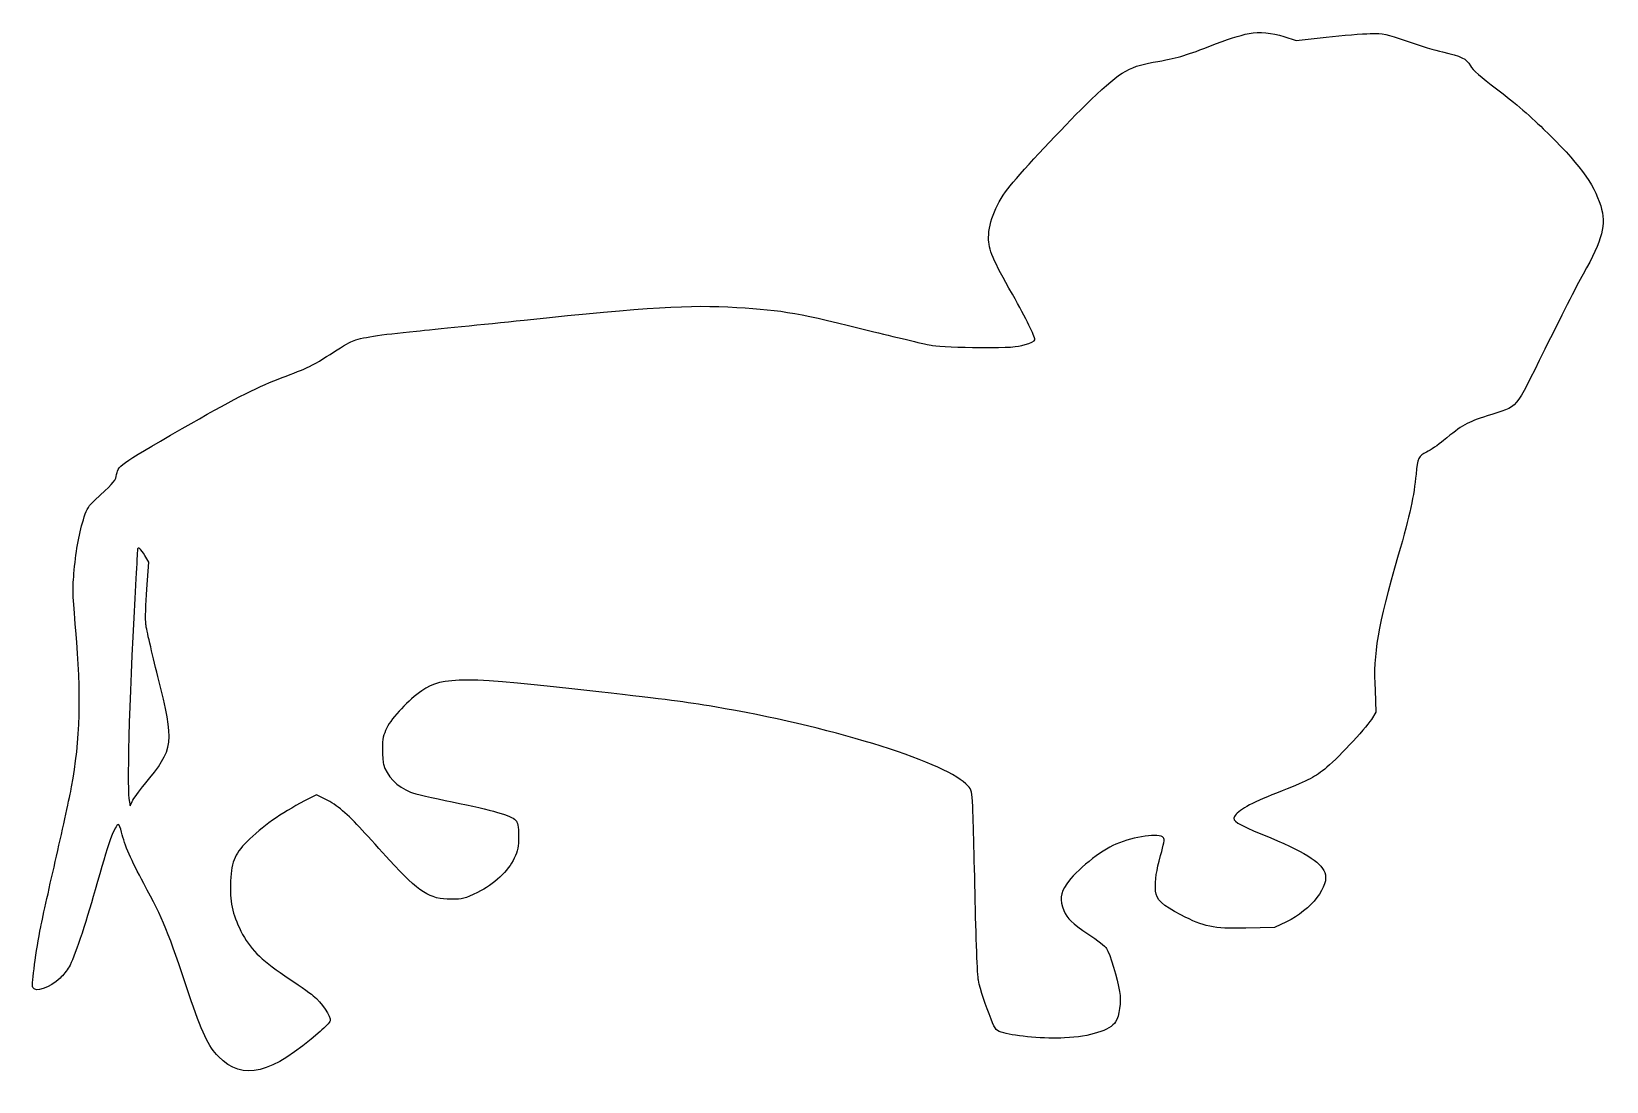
# Model space of a CAD drawing. Header units: centimetres. Extents: x -17.7 to 17.7, y -11.9 to 11.7.
import ezdxf

# ---------------------------------------------------------------- set-up
doc = ezdxf.new("R2010")
doc.units = ezdxf.units.CM
doc.header["$MEASUREMENT"] = 0
doc.layers.add('Layer 1', color=7, linetype='Continuous')

msp = doc.modelspace()

# ---------------------------------------------------------------- linework, layer by layer
at = {"layer": 'Layer 1'}
for points, knots in [([(9.68375, 11.63814), (9.44033, 11.58522), (9.23572, 11.5182), (8.763, 11.33828), (8.763, 11.33828), (8.19856, 11.12309), (8.10331, 11.09486), (7.52828, 10.98903), (7.52828, 10.98903), (6.95325, 10.88672), (6.7557, 10.76325), (6.00075, 10.02242), (6.00075, 10.02242), (5.48217, 9.51442), (4.62492, 8.59367), (4.318, 8.21973), (4.318, 8.21973), (4.01461, 7.85284), (3.83469, 7.4154), (3.83117, 7.05556), (3.83117, 7.05556), (3.83117, 6.78745), (3.92995, 6.54756), (4.36739, 5.78203), (4.36739, 5.78203), (4.68489, 5.21759), (4.86833, 4.84717), (4.86833, 4.7625), (4.86833, 4.7625), (4.86833, 4.73781), (4.76955, 4.68842), (4.64961, 4.65314), (4.64961, 4.65314), (4.45911, 4.5967), (4.318, 4.58611), (3.63361, 4.58964), (3.63361, 4.58964), (3.19617, 4.59317), (2.71992, 4.61081), (2.57528, 4.6355), (2.57528, 4.6355), (2.43064, 4.65667), (1.83445, 4.79778), (1.25236, 4.94242), (1.25236, 4.94242), (-0.41628, 5.36223), (-0.78317, 5.42925), (-1.82033, 5.48923), (-1.82033, 5.48923), (-2.90689, 5.55273), (-3.76766, 5.49981), (-6.59694, 5.20348), (-6.59694, 5.20348), (-7.51769, 5.10823), (-8.60425, 4.99534), (-9.01347, 4.95654), (-9.01347, 4.95654), (-9.84603, 4.8754), (-10.26583, 4.80837), (-10.44928, 4.73429), (-10.44928, 4.73429), (-10.51631, 4.70607), (-10.74209, 4.57201), (-10.95022, 4.43443), (-10.95022, 4.43443), (-11.15483, 4.30037), (-11.40883, 4.15574), (-11.51114, 4.11693), (-11.51114, 4.11693), (-11.60992, 4.0746), (-11.88508, 3.96876), (-12.11792, 3.88057), (-12.11792, 3.88057), (-12.62239, 3.68654), (-13.17625, 3.40079), (-14.26986, 2.76932), (-14.26986, 2.76932), (-15.75505, 1.91207), (-15.69508, 1.9544), (-15.75153, 1.69335), (-15.75153, 1.69335), (-15.7727, 1.59457), (-15.86795, 1.48874), (-16.23484, 1.16066), (-16.23484, 1.16066), (-16.35831, 1.04777), (-16.41123, 0.96663), (-16.46767, 0.79024), (-16.46767, 0.79024), (-16.58409, 0.42688), (-16.65111, 0.07763), (-16.69345, -0.41273), (-16.69345, -0.41273), (-16.73226, -0.82195), (-16.72873, -0.97012), (-16.65817, -1.76034), (-16.65817, -1.76034), (-16.53117, -3.17851), (-16.55939, -4.23684), (-16.75342, -5.27401), (-16.75342, -5.27401), (-16.79223, -5.47862), (-16.94392, -6.17712), (-17.09209, -6.82623), (-17.09209, -6.82623), (-17.24026, -7.47534), (-17.39901, -8.19148), (-17.44487, -8.41373), (-17.44487, -8.41373), (-17.54718, -8.92879), (-17.65301, -9.7049), (-17.62479, -9.77192), (-17.62479, -9.77192), (-17.57893, -9.89892), (-17.24379, -9.78603), (-17.01096, -9.56378), (-17.01096, -9.56378), (-16.94393, -9.50381), (-16.85574, -9.39092), (-16.80988, -9.31331), (-16.80988, -9.31331), (-16.70052, -9.12634), (-16.44299, -8.36787), (-16.22427, -7.5847), (-16.22427, -7.5847), (-15.93146, -6.53695), (-15.7833, -6.12067), (-15.70216, -6.12067), (-15.70216, -6.12067), (-15.68452, -6.12067), (-15.65277, -6.19475), (-15.6316, -6.29), (-15.6316, -6.29), (-15.55752, -6.59339), (-15.41993, -6.90736), (-15.13066, -7.44358), (-15.13066, -7.44358), (-14.69674, -8.24439), (-14.58033, -8.53366), (-14.11819, -9.91655), (-14.11819, -9.91655), (-13.83244, -10.77733), (-13.67722, -11.10894), (-13.4585, -11.32413), (-13.4585, -11.32413), (-12.90111, -11.88505), (-12.28022, -11.72982), (-11.1725, -10.76321), (-11.1725, -10.76321), (-11.06314, -10.66443), (-10.96083, -10.5586), (-10.95025, -10.52332), (-10.95025, -10.52332), (-10.92556, -10.43865), (-11.14428, -10.10704), (-11.32772, -9.95888), (-11.32772, -9.95888), (-11.41239, -9.89185), (-11.70166, -9.69077), (-11.96625, -9.51085), (-11.96625, -9.51085), (-12.52717, -9.13691), (-12.75294, -8.90407), (-12.9505, -8.51249), (-12.9505, -8.51249), (-13.14806, -8.11738), (-13.2045, -7.84574), (-13.18333, -7.38713), (-13.18333, -7.38713), (-13.15864, -6.91794), (-13.08808, -6.76271), (-12.74941, -6.43816), (-12.74941, -6.43816), (-12.40369, -6.10655), (-11.96977, -5.81374), (-11.42297, -5.53505), (-11.42297, -5.53505), (-11.42297, -5.53505), (-11.25364, -5.45038), (-11.25364, -5.45038), (-11.25364, -5.45038), (-11.25364, -5.45038), (-11.04903, -5.55269), (-11.04903, -5.55269), (-11.04903, -5.55269), (-10.79503, -5.67969), (-10.5622, -5.87725), (-10.22706, -6.24766), (-10.22706, -6.24766), (-10.08242, -6.40288), (-9.80725, -6.70274), (-9.61323, -6.91794), (-9.61323, -6.91794), (-8.95354, -7.64113), (-8.71365, -7.79283), (-8.23387, -7.79636), (-8.23387, -7.79636), (-7.96929, -7.79636), (-7.93048, -7.78578), (-7.6412, -7.64467), (-7.6412, -7.64467), (-7.2602, -7.45417), (-6.95681, -7.16842), (-6.8157, -6.87209), (-6.8157, -6.87209), (-6.73809, -6.70276), (-6.72045, -6.61809), (-6.72045, -6.38173), (-6.72045, -6.38173), (-6.72045, -6.14537), (-6.73456, -6.07834), (-6.78748, -6.01837), (-6.78748, -6.01837), (-6.88273, -5.91254), (-7.28842, -5.79612), (-8.20917, -5.60915), (-8.20917, -5.60915), (-8.63956, -5.52096), (-9.06289, -5.42571), (-9.14403, -5.39043), (-9.14403, -5.39043), (-9.44036, -5.27754), (-9.68731, -5.02001), (-9.75081, -4.76249), (-9.75081, -4.76249), (-9.76492, -4.70605), (-9.7755, -4.54377), (-9.7755, -4.40266), (-9.7755, -4.40266), (-9.7755, -4.19452), (-9.75433, -4.10633), (-9.67672, -3.94758), (-9.67672, -3.94758), (-9.56383, -3.71827), (-9.1793, -3.30905), (-8.89003, -3.11502), (-8.89003, -3.11502), (-8.41025, -2.79046), (-7.93753, -2.79399), (-4.92128, -3.13971), (-4.92128, -3.13971), (-3.33731, -3.31963), (-3.01628, -3.36196), (-2.31425, -3.47838), (-2.31425, -3.47838), (0.17283, -3.89113), (2.77986, -4.68841), (3.31961, -5.20346), (3.31961, -5.20346), (3.44308, -5.31988), (3.45014, -5.34457), (3.4713, -5.59152), (3.4713, -5.59152), (3.48188, -5.73616), (3.50658, -6.66396), (3.52774, -7.65527), (3.52774, -7.65527), (3.54891, -8.64305), (3.58418, -9.52499), (3.60182, -9.61319), (3.60182, -9.61319), (3.64768, -9.83544), (3.7641, -10.18469), (3.88757, -10.48455), (3.88757, -10.48455), (3.98988, -10.73855), (3.9934, -10.74208), (4.17332, -10.79499), (4.17332, -10.79499), (4.4379, -10.8726), (5.11876, -10.92905), (5.53857, -10.90788), (5.53857, -10.90788), (6.1136, -10.87966), (6.5581, -10.73855), (6.68157, -10.54805), (6.68157, -10.54805), (6.76624, -10.41752), (6.80857, -10.09649), (6.77329, -9.86719), (6.77329, -9.86719), (6.72743, -9.5885), (6.55104, -9.00641), (6.48048, -8.89705), (6.48048, -8.89705), (6.45226, -8.85119), (6.26881, -8.71008), (6.07831, -8.58308), (6.07831, -8.58308), (5.68673, -8.32202), (5.60206, -8.24089), (5.52092, -8.04686), (5.52092, -8.04686), (5.42214, -7.8105), (5.43625, -7.66586), (5.58442, -7.45067), (5.58442, -7.45067), (5.78903, -7.15081), (6.34995, -6.69925), (6.68861, -6.55814), (6.68861, -6.55814), (7.10136, -6.38175), (7.6658, -6.30767), (7.75753, -6.4135), (7.75753, -6.4135), (7.78575, -6.44878), (7.76811, -6.55108), (7.69403, -6.81567), (7.69403, -6.81567), (7.59525, -7.16139), (7.57056, -7.33425), (7.58114, -7.61648), (7.58114, -7.61648), (7.58467, -7.79287), (7.73989, -7.93398), (8.14558, -8.14565), (8.14558, -8.14565), (8.6818, -8.42082), (8.85466, -8.45609), (9.60255, -8.44198), (9.60255, -8.44198), (9.60255, -8.44198), (10.24813, -8.4314), (10.24813, -8.4314), (10.24813, -8.4314), (10.24813, -8.4314), (10.51977, -8.30087), (10.51977, -8.30087), (10.51977, -8.30087), (11.0701, -8.03981), (11.50049, -7.48243), (11.37702, -7.19315), (11.37702, -7.19315), (11.27471, -6.94621), (10.91841, -6.72748), (10.00119, -6.35001), (10.00119, -6.35001), (9.39441, -6.09954), (9.29916, -6.03604), (9.35208, -5.94079), (9.35208, -5.94079), (9.42264, -5.80321), (9.71191, -5.64093), (10.294, -5.41162), (10.294, -5.41162), (10.99956, -5.13293), (11.10186, -5.08354), (11.37703, -4.87187), (11.37703, -4.87187), (11.62397, -4.68137), (12.27309, -3.98993), (12.42478, -3.75709), (12.42478, -3.75709), (12.42478, -3.75709), (12.52709, -3.59834), (12.52709, -3.59834), (12.52709, -3.59834), (12.52709, -3.59834), (12.50592, -3.10445), (12.50592, -3.10445), (12.50592, -3.10445), (12.46359, -2.25073), (12.55884, -1.71098), (13.02803, -0.07056), (13.02803, -0.07056), (13.29261, 0.85019), (13.38081, 1.25236), (13.42667, 1.74625), (13.42667, 1.74625), (13.45842, 2.10256), (13.48311, 2.15547), (13.66303, 2.24014), (13.66303, 2.24014), (13.7477, 2.28247), (13.92056, 2.39889), (14.04403, 2.5012), (14.04403, 2.5012), (14.46736, 2.85045), (14.56967, 2.90689), (15.02475, 3.05506), (15.02475, 3.05506), (15.755, 3.29142), (15.61742, 3.13267), (16.31592, 4.54731), (16.31592, 4.54731), (16.65459, 5.22817), (17.03911, 5.98664), (17.1767, 6.23359), (17.1767, 6.23359), (17.61767, 7.01676), (17.70234, 7.34837), (17.57181, 7.76817), (17.57181, 7.76817), (17.41659, 8.26911), (17.06734, 8.74184), (16.28417, 9.49678), (16.28417, 9.49678), (15.97725, 9.79311), (15.53275, 10.17411), (15.23642, 10.39284), (15.23642, 10.39284), (14.88364, 10.65742), (14.7002, 10.8197), (14.64728, 10.91142), (14.64728, 10.91142), (14.55909, 11.07017), (14.43209, 11.13367), (14.02286, 11.22186), (14.02286, 11.22186), (13.86764, 11.25361), (13.51133, 11.35944), (13.22911, 11.46175), (13.22911, 11.46175), (12.7458, 11.63108), (12.69994, 11.64167), (12.40008, 11.63461), (12.40008, 11.63461), (12.22722, 11.63108), (11.77919, 11.5958), (11.40877, 11.55347), (11.40877, 11.55347), (11.40877, 11.55347), (10.73496, 11.47939), (10.73496, 11.47939), (10.73496, 11.47939), (10.73496, 11.47939), (10.45979, 11.57111), (10.45979, 11.57111), (10.45979, 11.57111), (10.20226, 11.65225), (9.89535, 11.68047), (9.68368, 11.63814), (9.68368, 11.63814), (9.68368, 11.63814), (9.68375, 11.63814), (9.68375, 11.63814)], [0, 0, 0, 0, 0.00909091, 0.00909091, 0.00909091, 0.00909091, 0.01818182, 0.01818182, 0.01818182, 0.01818182, 0.02727273, 0.02727273, 0.02727273, 0.02727273, 0.03636364, 0.03636364, 0.03636364, 0.03636364, 0.04545455, 0.04545455, 0.04545455, 0.04545455, 0.05454545, 0.05454545, 0.05454545, 0.05454545, 0.06363636, 0.06363636, 0.06363636, 0.06363636, 0.07272727, 0.07272727, 0.07272727, 0.07272727, 0.08181818, 0.08181818, 0.08181818, 0.08181818, 0.09090909, 0.09090909, 0.09090909, 0.09090909, 0.1, 0.1, 0.1, 0.1, 0.10909091, 0.10909091, 0.10909091, 0.10909091, 0.11818182, 0.11818182, 0.11818182, 0.11818182, 0.12727273, 0.12727273, 0.12727273, 0.12727273, 0.13636364, 0.13636364, 0.13636364, 0.13636364, 0.14545455, 0.14545455, 0.14545455, 0.14545455, 0.15454545, 0.15454545, 0.15454545, 0.15454545, 0.16363636, 0.16363636, 0.16363636, 0.16363636, 0.17272727, 0.17272727, 0.17272727, 0.17272727, 0.18181818, 0.18181818, 0.18181818, 0.18181818, 0.19090909, 0.19090909, 0.19090909, 0.19090909, 0.2, 0.2, 0.2, 0.2, 0.20909091, 0.20909091, 0.20909091, 0.20909091, 0.21818182, 0.21818182, 0.21818182, 0.21818182, 0.22727273, 0.22727273, 0.22727273, 0.22727273, 0.23636364, 0.23636364, 0.23636364, 0.23636364, 0.24545455, 0.24545455, 0.24545455, 0.24545455, 0.25454545, 0.25454545, 0.25454545, 0.25454545, 0.26363636, 0.26363636, 0.26363636, 0.26363636, 0.27272727, 0.27272727, 0.27272727, 0.27272727, 0.28181818, 0.28181818, 0.28181818, 0.28181818, 0.29090909, 0.29090909, 0.29090909, 0.29090909, 0.3, 0.3, 0.3, 0.3, 0.30909091, 0.30909091, 0.30909091, 0.30909091, 0.31818182, 0.31818182, 0.31818182, 0.31818182, 0.32727273, 0.32727273, 0.32727273, 0.32727273, 0.33636364, 0.33636364, 0.33636364, 0.33636364, 0.34545455, 0.34545455, 0.34545455, 0.34545455, 0.35454545, 0.35454545, 0.35454545, 0.35454545, 0.36363636, 0.36363636, 0.36363636, 0.36363636, 0.37272727, 0.37272727, 0.37272727, 0.37272727, 0.38181818, 0.38181818, 0.38181818, 0.38181818, 0.39090909, 0.39090909, 0.39090909, 0.39090909, 0.4, 0.4, 0.4, 0.4, 0.40909091, 0.40909091, 0.40909091, 0.40909091, 0.41818182, 0.41818182, 0.41818182, 0.41818182, 0.42727273, 0.42727273, 0.42727273, 0.42727273, 0.43636364, 0.43636364, 0.43636364, 0.43636364, 0.44545455, 0.44545455, 0.44545455, 0.44545455, 0.45454545, 0.45454545, 0.45454545, 0.45454545, 0.46363636, 0.46363636, 0.46363636, 0.46363636, 0.47272727, 0.47272727, 0.47272727, 0.47272727, 0.48181818, 0.48181818, 0.48181818, 0.48181818, 0.49090909, 0.49090909, 0.49090909, 0.49090909, 0.5, 0.5, 0.5, 0.5, 0.50909091, 0.50909091, 0.50909091, 0.50909091, 0.51818182, 0.51818182, 0.51818182, 0.51818182, 0.52727273, 0.52727273, 0.52727273, 0.52727273, 0.53636364, 0.53636364, 0.53636364, 0.53636364, 0.54545455, 0.54545455, 0.54545455, 0.54545455, 0.55454545, 0.55454545, 0.55454545, 0.55454545, 0.56363636, 0.56363636, 0.56363636, 0.56363636, 0.57272727, 0.57272727, 0.57272727, 0.57272727, 0.58181818, 0.58181818, 0.58181818, 0.58181818, 0.59090909, 0.59090909, 0.59090909, 0.59090909, 0.6, 0.6, 0.6, 0.6, 0.60909091, 0.60909091, 0.60909091, 0.60909091, 0.61818182, 0.61818182, 0.61818182, 0.61818182, 0.62727273, 0.62727273, 0.62727273, 0.62727273, 0.63636364, 0.63636364, 0.63636364, 0.63636364, 0.64545455, 0.64545455, 0.64545455, 0.64545455, 0.65454545, 0.65454545, 0.65454545, 0.65454545, 0.66363636, 0.66363636, 0.66363636, 0.66363636, 0.67272727, 0.67272727, 0.67272727, 0.67272727, 0.68181818, 0.68181818, 0.68181818, 0.68181818, 0.69090909, 0.69090909, 0.69090909, 0.69090909, 0.7, 0.7, 0.7, 0.7, 0.70909091, 0.70909091, 0.70909091, 0.70909091, 0.71818182, 0.71818182, 0.71818182, 0.71818182, 0.72727273, 0.72727273, 0.72727273, 0.72727273, 0.73636364, 0.73636364, 0.73636364, 0.73636364, 0.74545455, 0.74545455, 0.74545455, 0.74545455, 0.75454545, 0.75454545, 0.75454545, 0.75454545, 0.76363636, 0.76363636, 0.76363636, 0.76363636, 0.77272727, 0.77272727, 0.77272727, 0.77272727, 0.78181818, 0.78181818, 0.78181818, 0.78181818, 0.79090909, 0.79090909, 0.79090909, 0.79090909, 0.8, 0.8, 0.8, 0.8, 0.80909091, 0.80909091, 0.80909091, 0.80909091, 0.81818182, 0.81818182, 0.81818182, 0.81818182, 0.82727273, 0.82727273, 0.82727273, 0.82727273, 0.83636364, 0.83636364, 0.83636364, 0.83636364, 0.84545455, 0.84545455, 0.84545455, 0.84545455, 0.85454545, 0.85454545, 0.85454545, 0.85454545, 0.86363636, 0.86363636, 0.86363636, 0.86363636, 0.87272727, 0.87272727, 0.87272727, 0.87272727, 0.88181818, 0.88181818, 0.88181818, 0.88181818, 0.89090909, 0.89090909, 0.89090909, 0.89090909, 0.9, 0.9, 0.9, 0.9, 0.90909091, 0.90909091, 0.90909091, 0.90909091, 0.91818182, 0.91818182, 0.91818182, 0.91818182, 0.92727273, 0.92727273, 0.92727273, 0.92727273, 0.93636364, 0.93636364, 0.93636364, 0.93636364, 0.94545455, 0.94545455, 0.94545455, 0.94545455, 0.95454545, 0.95454545, 0.95454545, 0.95454545, 0.96363636, 0.96363636, 0.96363636, 0.96363636, 0.97272727, 0.97272727, 0.97272727, 0.97272727, 0.98181818, 0.98181818, 0.98181818, 0.98181818, 1, 1, 1, 1]), ([(-15.10594, -0.08114), (-15.10594, -0.08114), (-15.02127, -0.22931), (-15.02127, -0.22931), (-15.02127, -0.22931), (-15.02127, -0.22931), (-15.0636, -0.83609), (-15.0636, -0.83609), (-15.0636, -0.83609), (-15.08829, -1.1677), (-15.09888, -1.52401), (-15.08477, -1.62984), (-15.08477, -1.62984), (-15.07419, -1.73567), (-14.95071, -2.25778), (-14.81666, -2.79753), (-14.81666, -2.79753), (-14.43566, -4.30742), (-14.44624, -4.39914), (-15.11299, -5.21759), (-15.11299, -5.21759), (-15.23999, -5.36928), (-15.36346, -5.54215), (-15.39168, -5.59859), (-15.39168, -5.59859), (-15.39168, -5.59859), (-15.44107, -5.7009), (-15.44107, -5.7009), (-15.44107, -5.7009), (-15.44107, -5.7009), (-15.46576, -5.53509), (-15.46576, -5.53509), (-15.46576, -5.53509), (-15.51515, -5.1682), (-15.44459, -2.97392), (-15.31054, -0.59973), (-15.31054, -0.59973), (-15.2929, -0.26812), (-15.27526, 0.02116), (-15.27526, 0.04585), (-15.27526, 0.04585), (-15.27526, 0.13404), (-15.18707, 0.06702), (-15.10593, -0.08115), (-15.10593, -0.08115), (-15.10593, -0.08115), (-15.10594, -0.08114), (-15.10594, -0.08114)], [0, 0, 0, 0, 0.07692308, 0.07692308, 0.07692308, 0.07692308, 0.15384615, 0.15384615, 0.15384615, 0.15384615, 0.23076923, 0.23076923, 0.23076923, 0.23076923, 0.30769231, 0.30769231, 0.30769231, 0.30769231, 0.38461538, 0.38461538, 0.38461538, 0.38461538, 0.46153846, 0.46153846, 0.46153846, 0.46153846, 0.53846154, 0.53846154, 0.53846154, 0.53846154, 0.61538462, 0.61538462, 0.61538462, 0.61538462, 0.69230769, 0.69230769, 0.69230769, 0.69230769, 0.76923077, 0.76923077, 0.76923077, 0.76923077, 0.84615385, 0.84615385, 0.84615385, 0.84615385, 1, 1, 1, 1])]:
    msp.add_open_spline(points, degree=3, knots=knots, dxfattribs=at)

doc.saveas('drawing.dxf')
